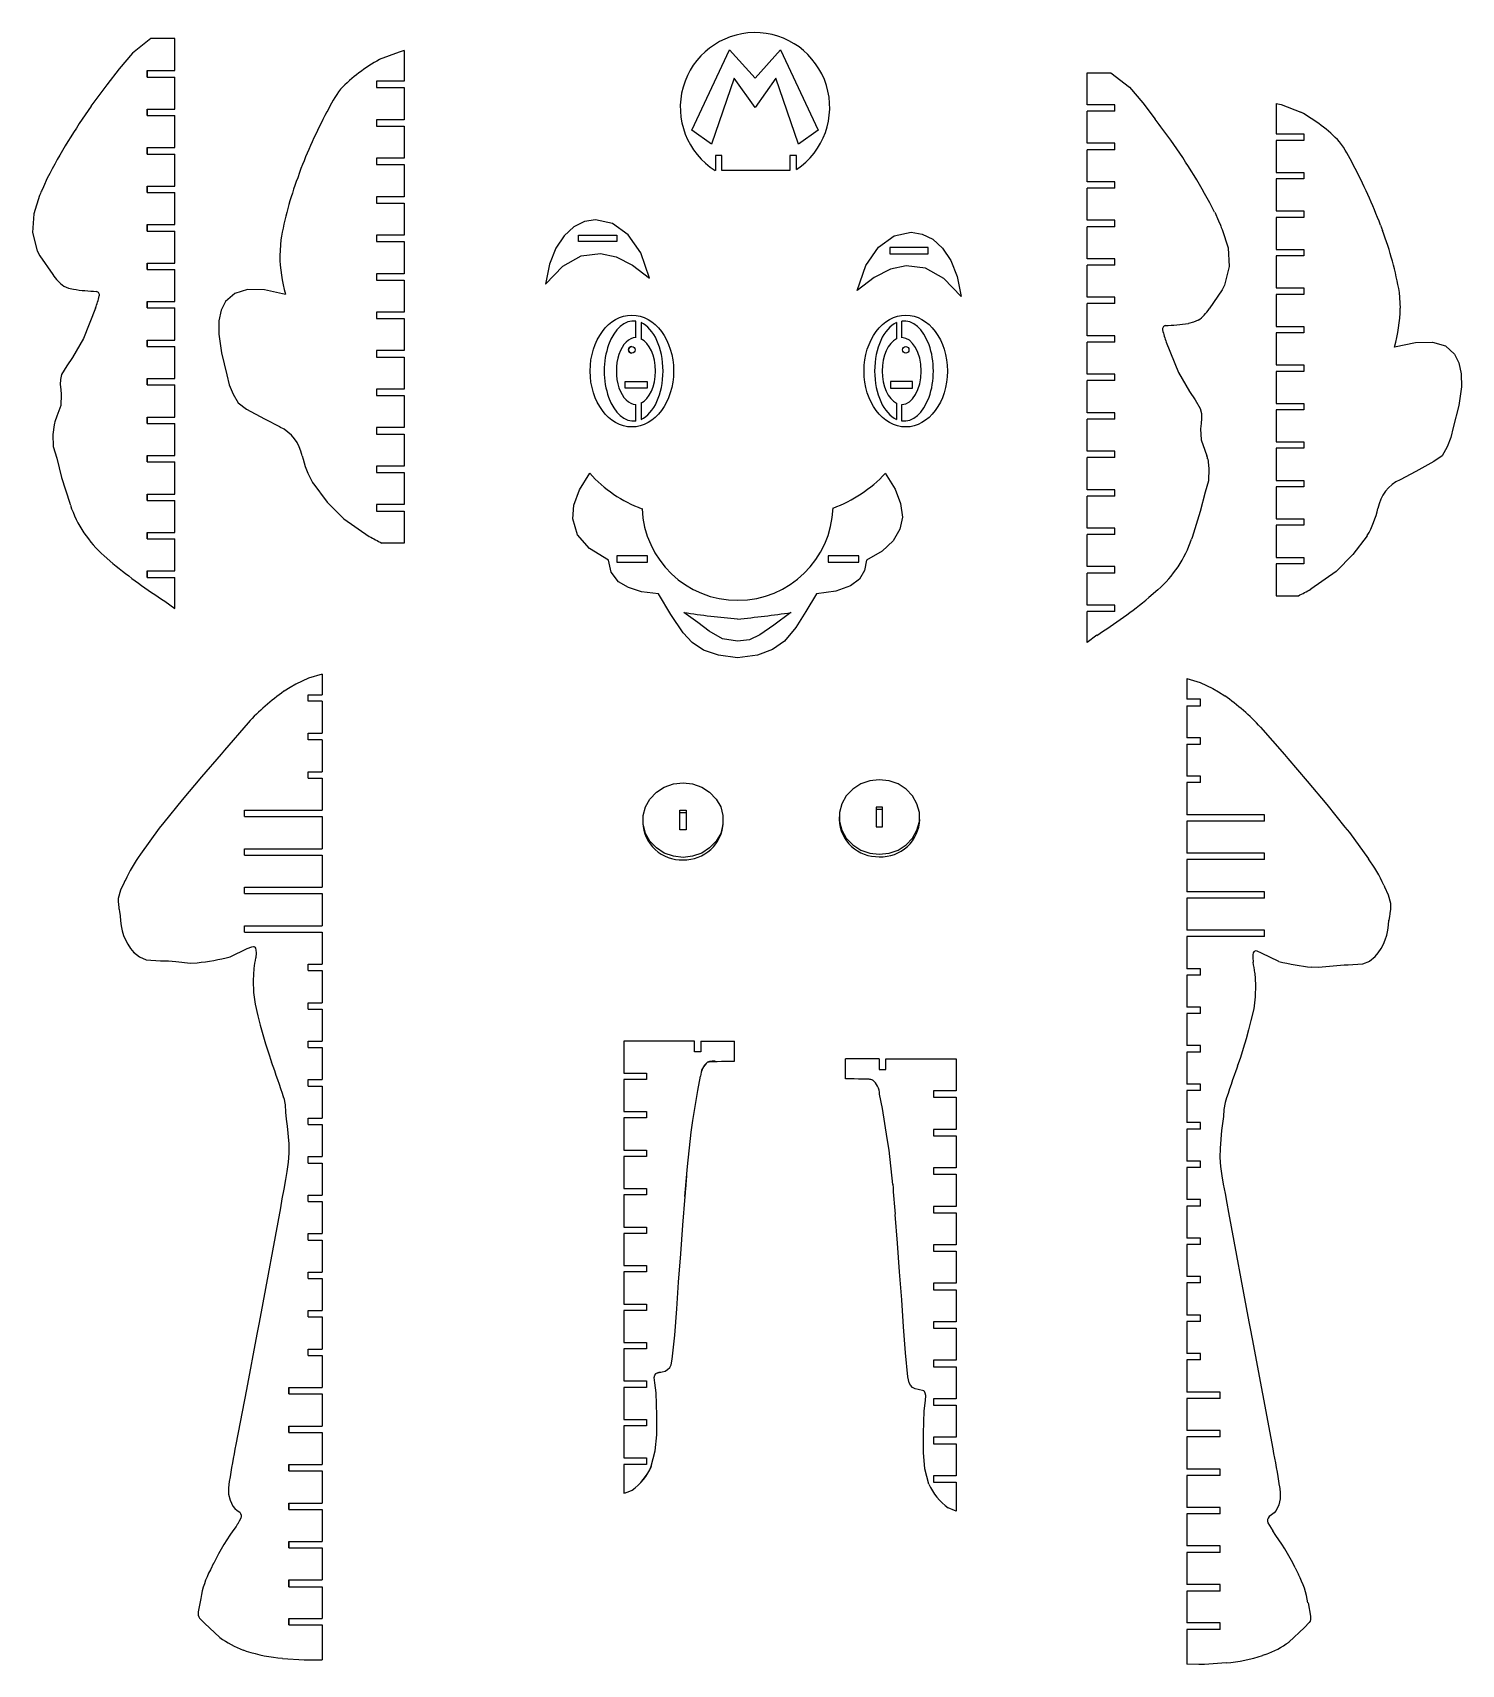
# Model space of a CAD drawing. Extents: x 1980 to 7619, y -7122 to 8570.
# Drawn here: x 4951 to 5842, y -5197 to -4179 of the extents above; entities that cross this region are included whole.
import ezdxf

# ---------------------------------------------------------------- set-up
doc = ezdxf.new("R2010")
doc.units = 0

msp = doc.modelspace()

# ---------------------------------------------------------------- linework, layer by layer
at = {"color": 7, "linetype": 'Continuous'}
for p, q in [((5024.7, -4183), (5013.2, -4192.1)), ((5039.7, -4183), (5024.7, -4183)), ((5039.7, -4203), (5039.7, -4183)), ((5179.5, -4191.4), (5167.2, -4196)), ((5182.7, -4190.5), (5179.5, -4191.4)), ((5182.7, -4190.5), (5182.7, -4209.6)), ((5182.7, -4190.5), (5182.7, -4209.6)), ((5362.1, -4240.1), (5385.6, -4190)), ((5385.6, -4190), (5401.5, -4207.7)), ((5401.5, -4207.7), (5417.3, -4190)), ((5417.3, -4190), (5440.8, -4240.1)), ((5022.4, -4203), (5039.7, -4203)), ((5022.4, -4207), (5022.4, -4203)), ((5022.4, -4203), (5022.4, -4207)), ((5022.4, -4207), (5039.7, -4207)), ((5039.7, -4227), (5039.7, -4207)), ((5182.7, -4209.6), (5165.4, -4209.6)), ((5165.4, -4209.6), (5165.4, -4213.6)), ((5388.5, -4207.7), (5374.3, -4248.9)), ((5401.5, -4225.9), (5388.5, -4207.7)), ((5414.4, -4207.7), (5401.5, -4225.9)), ((5428.7, -4248.9), (5414.4, -4207.7)), ((5608.6, -4224.3), (5608.6, -4204.3)), ((5608.6, -4204.3), (5623.5, -4204.3)), ((5623.5, -4204.3), (5635.1, -4213.3)), ((5165.4, -4213.6), (5182.7, -4213.6)), ((5182.7, -4213.6), (5182.7, -4233.6)), ((5022.4, -4227), (5039.7, -4227)), ((5022.4, -4231), (5022.4, -4227)), ((5022.4, -4227), (5022.4, -4231)), ((5022.4, -4231), (5039.7, -4231)), ((5039.7, -4251), (5039.7, -4231)), ((5625.8, -4224.3), (5608.6, -4224.3)), ((5608.6, -4248.3), (5608.6, -4228.3)), ((5625.8, -4228.3), (5608.6, -4228.3)), ((5625.8, -4228.3), (5625.8, -4224.3)), ((5726.4, -4223.4), (5726.4, -4242.5)), ((5726.4, -4223.4), (5729.6, -4224.2)), ((5729.6, -4224.2), (5741.8, -4228.9)), ((5182.7, -4233.6), (5165.4, -4233.6)), ((5165.4, -4233.6), (5165.4, -4237.6)), ((5165.4, -4237.6), (5182.7, -4237.6)), ((5182.7, -4237.6), (5182.7, -4257.6)), ((5374.3, -4248.9), (5362.1, -4240.1)), ((5440.8, -4240.1), (5428.7, -4248.9)), ((5726.4, -4242.5), (5743.7, -4242.5)), ((5743.7, -4242.5), (5743.7, -4246.5)), ((5022.4, -4251), (5039.7, -4251)), ((5022.4, -4255), (5022.4, -4251)), ((5022.4, -4251), (5022.4, -4255)), ((5625.8, -4248.3), (5608.6, -4248.3)), ((5608.6, -4272.3), (5608.6, -4252.3)), ((5625.8, -4252.3), (5608.6, -4252.3)), ((5625.8, -4252.3), (5625.8, -4248.3)), ((5726.4, -4246.5), (5726.4, -4266.5)), ((5743.7, -4246.5), (5726.4, -4246.5)), ((5022.4, -4255), (5039.7, -4255)), ((5039.7, -4275), (5039.7, -4255)), ((5182.7, -4257.6), (5165.4, -4257.6)), ((5165.4, -4257.6), (5165.4, -4261.6)), ((5165.4, -4261.6), (5182.7, -4261.6)), ((5182.7, -4261.6), (5182.7, -4281.6)), ((5376.9, -4255.9), (5376.9, -4265.3)), ((5380.9, -4255.9), (5376.9, -4255.9)), ((5380.9, -4265.3), (5380.9, -4255.9)), ((5427.3, -4255.9), (5423.3, -4255.9)), ((5423.3, -4255.9), (5423.3, -4265.3)), ((5427.3, -4264.7), (5427.3, -4255.9)), ((5117.5, -4266.5), (5116.3, -4269.8)), ((5376.9, -4265.3), (5376.6, -4265.3)), ((5423.3, -4265.3), (5380.9, -4265.3)), ((5625.8, -4272.3), (5608.6, -4272.3)), ((5625.8, -4276.3), (5625.8, -4272.3)), ((5726.4, -4266.5), (5743.7, -4266.5)), ((5726.4, -4270.5), (5726.4, -4290.5)), ((5743.7, -4270.5), (5726.4, -4270.5)), ((5743.7, -4266.5), (5743.7, -4270.5)), ((5022.4, -4275), (5039.7, -4275)), ((5022.4, -4279), (5022.4, -4275)), ((5022.4, -4275), (5022.4, -4279)), ((5022.4, -4279), (5039.7, -4279)), ((5039.7, -4299), (5039.7, -4279)), ((5182.7, -4281.6), (5165.4, -4281.6)), ((5165.4, -4281.6), (5165.4, -4285.6)), ((5608.6, -4296.3), (5608.6, -4276.3)), ((5625.8, -4276.3), (5608.6, -4276.3)), ((5165.4, -4285.6), (5182.7, -4285.6)), ((5182.7, -4285.6), (5182.7, -4305.6)), ((5726.4, -4290.5), (5743.7, -4290.5)), ((5743.7, -4290.5), (5743.7, -4294.5)), ((5022.4, -4299), (5039.7, -4299)), ((5022.4, -4303), (5022.4, -4299)), ((5022.4, -4299), (5022.4, -4303)), ((5022.4, -4303), (5039.7, -4303)), ((5039.7, -4323), (5039.7, -4303)), ((5625.8, -4296.3), (5608.6, -4296.3)), ((5608.6, -4320.3), (5608.6, -4300.3)), ((5625.8, -4300.3), (5608.6, -4300.3)), ((5625.8, -4300.3), (5625.8, -4296.3)), ((5726.4, -4294.5), (5726.4, -4314.5)), ((5743.7, -4294.5), (5726.4, -4294.5)), ((5791.6, -4299.3), (5792.8, -4302.7)), ((5105.7, -4308.6), (5105.1, -4318.3)), ((5182.7, -4305.6), (5165.4, -4305.6)), ((5165.4, -4305.6), (5165.4, -4309.6)), ((5165.4, -4309.6), (5182.7, -4309.6)), ((5182.7, -4309.6), (5182.7, -4329.6)), ((5291.4, -4309.6), (5291.4, -4305.6)), ((5291.4, -4305.6), (5315.3, -4305.6)), ((5315.3, -4309.6), (5291.4, -4309.6)), ((5315.3, -4305.6), (5315.3, -4309.6)), ((5485.5, -4313.3), (5485.5, -4317.3)), ((5509.5, -4313.3), (5485.5, -4313.3)), ((5509.5, -4317.3), (5509.5, -4313.3)), ((4953.9, -4315.4), (4955.5, -4318.5)), ((4955.5, -4318.5), (4963.5, -4330.2)), ((5022.4, -4323), (5039.7, -4323)), ((5022.4, -4327), (5022.4, -4323)), ((5022.4, -4323), (5022.4, -4327)), ((5485.5, -4317.3), (5509.5, -4317.3)), ((5625.8, -4320.3), (5608.6, -4320.3)), ((5608.6, -4344.3), (5608.6, -4324.3)), ((5625.8, -4324.3), (5608.6, -4324.3)), ((5625.8, -4324.3), (5625.8, -4320.3)), ((5726.4, -4314.5), (5743.7, -4314.5)), ((5726.4, -4318.5), (5726.4, -4338.5)), ((5743.7, -4318.5), (5726.4, -4318.5)), ((5743.7, -4314.5), (5743.7, -4318.5)), ((5022.4, -4327), (5039.7, -4327)), ((5039.7, -4347), (5039.7, -4327)), ((5182.7, -4329.6), (5165.4, -4329.6)), ((5165.4, -4329.6), (5165.4, -4333.6)), ((5165.4, -4333.6), (5182.7, -4333.6)), ((5182.7, -4333.6), (5182.7, -4353.6)), ((5625.8, -4344.3), (5608.6, -4344.3)), ((5625.8, -4348.3), (5625.8, -4344.3)), ((5692.8, -4339.7), (5684.7, -4351.5)), ((5694.3, -4336.7), (5692.8, -4339.7)), ((5726.4, -4338.5), (5743.7, -4338.5)), ((5726.4, -4342.5), (5726.4, -4362.5)), ((5743.7, -4342.5), (5726.4, -4342.5)), ((5743.7, -4338.5), (5743.7, -4342.5)), ((5803.3, -4341.4), (5803.9, -4351.1)), ((4990.3, -4351.1), (4982.7, -4370.1)), ((5022.4, -4347), (5039.7, -4347)), ((5022.4, -4351), (5022.4, -4347)), ((5022.4, -4347), (5022.4, -4351)), ((5022.4, -4351), (5039.7, -4351)), ((5039.7, -4371), (5039.7, -4351)), ((5182.7, -4353.6), (5165.4, -4353.6)), ((5165.4, -4353.6), (5165.4, -4357.6)), ((5608.6, -4368.3), (5608.6, -4348.3)), ((5625.8, -4348.3), (5608.6, -4348.3)), ((5165.4, -4357.6), (5182.7, -4357.6)), ((5182.7, -4357.6), (5182.7, -4377.6)), ((5327.2, -4369.6), (5327.2, -4359.2)), ((5330.4, -4360.1), (5330.4, -4370.3)), ((5330.4, -4360.1), (5330.4, -4370.3)), ((5489.8, -4360.1), (5489.8, -4370.3)), ((5493, -4369.6), (5493, -4359.2)), ((5726.4, -4362.5), (5743.7, -4362.5)), ((5743.7, -4362.5), (5743.7, -4366.5)), ((4982.7, -4370.1), (4975.9, -4381.8)), ((5022.4, -4371), (5039.7, -4371)), ((5022.4, -4375), (5022.4, -4371)), ((5022.4, -4371), (5022.4, -4375)), ((5022.4, -4375), (5039.7, -4375)), ((5039.7, -4395), (5039.7, -4375)), ((5330.4, -4370.3), (5330.4, -4370.3)), ((5625.8, -4368.3), (5608.6, -4368.3)), ((5608.6, -4392.3), (5608.6, -4372.3)), ((5625.8, -4372.3), (5608.6, -4372.3)), ((5625.8, -4372.3), (5625.8, -4368.3)), ((5658, -4372.4), (5665.5, -4391.3)), ((5726.4, -4366.5), (5726.4, -4386.5)), ((5743.7, -4366.5), (5726.4, -4366.5)), ((5182.7, -4377.6), (5165.4, -4377.6)), ((5165.4, -4377.6), (5165.4, -4381.6)), ((5165.4, -4381.6), (5182.7, -4381.6)), ((5182.7, -4381.6), (5182.7, -4401.6)), ((5022.4, -4395), (5039.7, -4395)), ((5022.4, -4399), (5022.4, -4395)), ((5022.4, -4395), (5022.4, -4399)), ((5625.8, -4392.3), (5608.6, -4392.3)), ((5625.8, -4396.3), (5625.8, -4392.3)), ((5665.5, -4391.3), (5672.4, -4403.1)), ((5726.4, -4386.5), (5743.7, -4386.5)), ((5726.4, -4390.5), (5726.4, -4410.5)), ((5743.7, -4390.5), (5726.4, -4390.5)), ((5743.7, -4386.5), (5743.7, -4390.5)), ((5022.4, -4399), (5039.7, -4399)), ((5039.7, -4419), (5039.7, -4399)), ((5182.7, -4401.6), (5165.4, -4401.6)), ((5165.4, -4401.6), (5165.4, -4405.6)), ((5165.4, -4405.6), (5182.7, -4405.6)), ((5182.7, -4405.6), (5182.7, -4425.6)), ((5320.5, -4396.9), (5334.2, -4396.9)), ((5320.5, -4400.9), (5320.5, -4396.9)), ((5320.5, -4400.9), (5320.5, -4396.9)), ((5334.2, -4400.9), (5320.5, -4400.9)), ((5334.2, -4396.9), (5334.2, -4400.9)), ((5499.7, -4396.9), (5486, -4396.9)), ((5486, -4396.9), (5486, -4400.9)), ((5486, -4400.9), (5499.7, -4400.9)), ((5499.7, -4400.9), (5499.7, -4396.9)), ((5608.6, -4416.3), (5608.6, -4396.3)), ((5625.8, -4396.3), (5608.6, -4396.3)), ((5327.2, -4421.5), (5327.2, -4411.1)), ((5330.4, -4410.4), (5330.4, -4420.6)), ((5330.4, -4410.4), (5330.4, -4410.4)), ((5330.4, -4410.4), (5330.4, -4420.6)), ((5489.8, -4410.4), (5489.8, -4420.6)), ((5493, -4421.5), (5493, -4411.1)), ((5726.4, -4410.5), (5743.7, -4410.5)), ((5726.4, -4414.5), (5726.4, -4434.5)), ((5743.7, -4414.5), (5726.4, -4414.5)), ((5743.7, -4410.5), (5743.7, -4414.5)), ((4964.5, -4423.8), (4963.6, -4429.8)), ((4966.2, -4418.5), (4964.9, -4422)), ((5022.4, -4419), (5039.7, -4419)), ((5022.4, -4423), (5022.4, -4419)), ((5022.4, -4419), (5022.4, -4423)), ((5022.4, -4423), (5039.7, -4423)), ((5039.7, -4443), (5039.7, -4423)), ((5095.5, -4420.1), (5105.3, -4425.2)), ((5182.7, -4425.6), (5165.4, -4425.6)), ((5165.4, -4425.6), (5165.4, -4429.6)), ((5625.8, -4416.3), (5608.6, -4416.3)), ((5608.6, -4440.3), (5608.6, -4420.3)), ((5625.8, -4420.3), (5608.6, -4420.3)), ((5625.8, -4420.3), (5625.8, -4416.3)), ((5165.4, -4429.6), (5182.7, -4429.6)), ((5182.7, -4429.6), (5182.7, -4449.6)), ((5726.4, -4434.5), (5743.7, -4434.5)), ((5743.7, -4434.5), (5743.7, -4438.5)), ((4966, -4444.7), (4969, -4456.8)), ((5022.4, -4443), (5039.7, -4443)), ((5022.4, -4447), (5022.4, -4443)), ((5022.4, -4443), (5022.4, -4447)), ((5625.8, -4440.3), (5608.6, -4440.3)), ((5608.6, -4464.3), (5608.6, -4444.3)), ((5625.8, -4444.3), (5608.6, -4444.3)), ((5625.8, -4444.3), (5625.8, -4440.3)), ((5682, -4439.7), (5683.3, -4443.2)), ((5683.8, -4445.1), (5684.6, -4451.1)), ((5726.4, -4438.5), (5726.4, -4458.5)), ((5743.7, -4438.5), (5726.4, -4438.5)), ((4969, -4456.8), (4974.1, -4472.8)), ((5022.4, -4447), (5039.7, -4447)), ((5039.7, -4467), (5039.7, -4447)), ((5182.7, -4449.6), (5165.4, -4449.6)), ((5165.4, -4449.6), (5165.4, -4453.6)), ((5165.4, -4453.6), (5182.7, -4453.6)), ((5182.7, -4453.6), (5182.7, -4473.6)), ((5813.6, -4453), (5803.8, -4458.1)), ((5625.8, -4464.3), (5608.6, -4464.3)), ((5625.8, -4468.3), (5625.8, -4464.3)), ((5682.3, -4465.9), (5679.2, -4478)), ((5726.4, -4458.5), (5743.7, -4458.5)), ((5726.4, -4462.5), (5726.4, -4482.5)), ((5743.7, -4462.5), (5726.4, -4462.5)), ((5743.7, -4458.5), (5743.7, -4462.5)), ((4974.1, -4472.8), (4974.5, -4473.8)), ((5022.4, -4467), (5039.7, -4467)), ((5022.4, -4471), (5022.4, -4467)), ((5022.4, -4467), (5022.4, -4471)), ((5022.4, -4471), (5039.7, -4471)), ((5039.7, -4491), (5039.7, -4471)), ((5182.7, -4473.6), (5165.4, -4473.6)), ((5165.4, -4473.6), (5165.4, -4477.6)), ((5608.6, -4488.3), (5608.6, -4468.3)), ((5625.8, -4468.3), (5608.6, -4468.3)), ((5145.1, -4482.5), (5160.9, -4493.5)), ((5165.4, -4477.6), (5182.7, -4477.6)), ((5182.7, -4477.6), (5182.7, -4497.6)), ((5679.2, -4478), (5674.1, -4494.1)), ((5726.4, -4482.5), (5743.7, -4482.5)), ((5726.4, -4486.5), (5726.4, -4506.5)), ((5743.7, -4486.5), (5726.4, -4486.5)), ((5743.7, -4482.5), (5743.7, -4486.5)), ((5022.4, -4491), (5039.7, -4491)), ((5022.4, -4495), (5022.4, -4491)), ((5022.4, -4491), (5022.4, -4495)), ((5022.4, -4495), (5039.7, -4495)), ((5039.7, -4515), (5039.7, -4495)), ((5625.8, -4488.3), (5608.6, -4488.3)), ((5608.6, -4512.3), (5608.6, -4492.3)), ((5625.8, -4492.3), (5608.6, -4492.3)), ((5625.8, -4492.3), (5625.8, -4488.3)), ((5674.1, -4494.1), (5673.7, -4495.1)), ((4995.6, -4505.6), (5001.1, -4510.4)), ((5182.7, -4497.6), (5168.7, -4497.6)), ((5334.5, -4505.6), (5315.3, -4505.6)), ((5315.3, -4505.6), (5315.3, -4509.6)), ((5334.5, -4509.6), (5334.5, -4505.6)), ((5466.3, -4505.6), (5447.1, -4505.6)), ((5447.1, -4505.6), (5447.1, -4509.6)), ((5466.3, -4509.6), (5466.3, -4505.6)), ((5726.4, -4506.5), (5743.7, -4506.5)), ((5743.7, -4506.5), (5743.7, -4510.5)), ((5022.4, -4515), (5039.7, -4515)), ((5022.4, -4519), (5022.4, -4515)), ((5022.4, -4515), (5022.4, -4519)), ((5315.3, -4509.6), (5334.5, -4509.6)), ((5447.1, -4509.6), (5466.3, -4509.6)), ((5625.8, -4512.3), (5608.6, -4512.3)), ((5608.6, -4536.3), (5608.6, -4516.3)), ((5625.8, -4516.3), (5608.6, -4516.3)), ((5625.8, -4516.3), (5625.8, -4512.3)), ((5726.4, -4510.5), (5726.4, -4530.5)), ((5743.7, -4510.5), (5726.4, -4510.5)), ((5764, -4515.4), (5748.1, -4526.4)), ((5022.4, -4519), (5039.7, -4519)), ((5039.7, -4538.3), (5039.7, -4519)), ((5652.7, -4526.8), (5647.1, -4531.6)), ((5033.5, -4533.9), (5039.6, -4538.3)), ((5625.8, -4536.3), (5608.6, -4536.3)), ((5625.8, -4540.3), (5625.8, -4536.3)), ((5726.4, -4530.5), (5740.4, -4530.5)), ((5039.6, -4538.3), (5039.7, -4538.3)), ((5608.6, -4559.6), (5608.6, -4540.3)), ((5625.8, -4540.3), (5608.6, -4540.3)), ((5614.7, -4555.1), (5608.6, -4559.5)), ((5608.6, -4559.5), (5608.6, -4559.6)), ((5111.7, -4587.6), (5107.8, -4590)), ((5115.1, -4585.5), (5111.7, -4587.6)), ((5131.5, -4579.3), (5131.5, -4592.2)), ((5670.8, -4582.1), (5670.8, -4595)), ((5687.1, -4588.3), (5690.6, -4590.4)), ((5122.9, -4592.2), (5131.5, -4592.2)), ((5122.9, -4596.2), (5122.9, -4592.2)), ((5131.5, -4596.2), (5122.9, -4596.2)), ((5131.5, -4596.2), (5131.5, -4616.2)), ((5679.3, -4595), (5670.8, -4595)), ((5670.8, -4599), (5670.8, -4619)), ((5670.8, -4599), (5679.3, -4599)), ((5679.3, -4599), (5679.3, -4595)), ((5690.6, -4590.4), (5694.4, -4592.8)), ((5085.4, -4609.6), (5070.6, -4626.7)), ((5122.9, -4616.2), (5131.5, -4616.2)), ((5122.9, -4620.2), (5122.9, -4616.2)), ((5679.3, -4619), (5670.8, -4619)), ((5679.3, -4623), (5679.3, -4619)), ((5716.8, -4612.4), (5731.7, -4629.5)), ((5068.5, -4629.2), (5056.4, -4643.3)), ((5070.6, -4626.7), (5068.5, -4629.2)), ((5131.5, -4620.2), (5122.9, -4620.2)), ((5131.5, -4620.2), (5131.5, -4640.2)), ((5670.8, -4623), (5670.8, -4643)), ((5670.8, -4623), (5679.3, -4623)), ((5731.7, -4629.5), (5733.8, -4631.9)), ((5733.8, -4631.9), (5745.8, -4646.1)), ((5056.4, -4643.3), (5044.2, -4657.8)), ((5122.9, -4640.2), (5131.5, -4640.2)), ((5122.9, -4644.2), (5122.9, -4640.2)), ((5122.9, -4644.2), (5131.5, -4644.2)), ((5131.5, -4644.2), (5131.5, -4664.2)), ((5679.3, -4643), (5670.8, -4643)), ((5670.8, -4647), (5670.8, -4667)), ((5679.3, -4647), (5670.8, -4647)), ((5679.3, -4647), (5679.3, -4643)), ((5745.8, -4646.1), (5758.1, -4660.6)), ((5044.2, -4657.8), (5032.8, -4671.9)), ((5083.1, -4664.2), (5131.5, -4664.2)), ((5083.1, -4668.2), (5083.1, -4664.2)), ((5083.1, -4668.2), (5131.5, -4668.2)), ((5131.5, -4668.2), (5131.5, -4688.2)), ((5331.5, -4670.3), (5331.5, -4671.9)), ((5354.6, -4664.2), (5358.6, -4664.2)), ((5354.6, -4676.5), (5354.6, -4664.2)), ((5354.6, -4665.7), (5354.6, -4664.2)), ((5354.6, -4676.5), (5354.6, -4665.7)), ((5354.6, -4665.7), (5358.6, -4665.7)), ((5358.6, -4664.2), (5358.6, -4676.5)), ((5381.7, -4671.9), (5381.7, -4670.3)), ((5454, -4668.4), (5454, -4669.9)), ((5481, -4662.3), (5477, -4662.3)), ((5477, -4662.3), (5477, -4674.5)), ((5481, -4663.8), (5477, -4663.8)), ((5481, -4674.5), (5481, -4662.3)), ((5504.1, -4669.9), (5504.1, -4668.4)), ((5719.2, -4667), (5670.8, -4667)), ((5719.2, -4671), (5719.2, -4667)), ((5758.1, -4660.6), (5769.4, -4674.7)), ((5030, -4675.4), (5018.2, -4691.6)), ((5032.8, -4671.9), (5030, -4675.4)), ((5358.6, -4676.5), (5354.6, -4676.5)), ((5477, -4674.5), (5481, -4674.5)), ((5670.8, -4671), (5670.8, -4691)), ((5719.2, -4671), (5670.8, -4671)), ((5769.4, -4674.7), (5772.3, -4678.1)), ((5772.3, -4678.1), (5784, -4694.4)), ((5083.1, -4688.2), (5131.5, -4688.2)), ((5083.1, -4692.2), (5083.1, -4688.2)), ((5083.1, -4692.2), (5131.5, -4692.2)), ((5131.5, -4692.2), (5131.5, -4712.2)), ((5719.2, -4691), (5670.8, -4691)), ((5670.8, -4695), (5670.8, -4715)), ((5719.2, -4695), (5670.8, -4695)), ((5719.2, -4695), (5719.2, -4691)), ((5008.6, -4708.2), (5008.1, -4709.2)), ((5793.6, -4711), (5794.1, -4712)), ((5083.1, -4712.2), (5131.5, -4712.2)), ((5083.1, -4716.2), (5083.1, -4712.2)), ((5083.1, -4716.2), (5131.5, -4716.2)), ((5131.5, -4716.2), (5131.5, -4736.2)), ((5719.2, -4715), (5670.8, -4715)), ((5670.8, -4719), (5670.8, -4739)), ((5719.2, -4719), (5670.8, -4719)), ((5719.2, -4719), (5719.2, -4715)), ((5083.1, -4736.2), (5131.5, -4736.2)), ((5083.1, -4740.2), (5083.1, -4736.2)), ((5083.1, -4740.2), (5131.5, -4740.2)), ((5131.5, -4740.2), (5131.5, -4760.2)), ((5719.2, -4739), (5670.8, -4739)), ((5719.2, -4743), (5719.2, -4739)), ((5670.8, -4743), (5670.8, -4763)), ((5719.2, -4743), (5670.8, -4743)), ((5049.5, -4759.5), (5053.6, -4759.3)), ((5122.9, -4760.2), (5131.5, -4760.2)), ((5122.9, -4764.2), (5122.9, -4760.2)), ((5122.9, -4764.2), (5131.5, -4764.2)), ((5131.5, -4764.2), (5131.5, -4784.2)), ((5679.3, -4763), (5670.8, -4763)), ((5670.8, -4767), (5670.8, -4787)), ((5679.3, -4767), (5670.8, -4767)), ((5679.3, -4767), (5679.3, -4763)), ((5752.8, -4762.3), (5748.7, -4762.1)), ((5122.9, -4784.2), (5131.5, -4784.2)), ((5122.9, -4788.2), (5122.9, -4784.2)), ((5122.9, -4788.2), (5131.5, -4788.2)), ((5131.5, -4788.2), (5131.5, -4808.2)), ((5679.3, -4787), (5670.8, -4787)), ((5670.8, -4791), (5670.8, -4811)), ((5679.3, -4791), (5670.8, -4791)), ((5679.3, -4791), (5679.3, -4787)), ((5122.9, -4808.2), (5131.5, -4808.2)), ((5122.9, -4812.2), (5122.9, -4808.2)), ((5122.9, -4812.2), (5131.5, -4812.2)), ((5131.5, -4812.2), (5131.5, -4832.2)), ((5319.7, -4808.1), (5319.7, -4828.1)), ((5363.7, -4808.1), (5319.7, -4808.1)), ((5363.7, -4814.8), (5363.7, -4808.1)), ((5367.7, -4808.1), (5367.7, -4814.8)), ((5367.7, -4808.1), (5388.8, -4808.1)), ((5388.8, -4820.6), (5388.8, -4808.1)), ((5388.8, -4808.1), (5388.8, -4808.1)), ((5388.8, -4820.6), (5388.8, -4808.1)), ((5679.3, -4811), (5670.8, -4811)), ((5679.3, -4815), (5679.3, -4811)), ((5367.7, -4814.8), (5363.7, -4814.8)), ((5374.2, -4820.8), (5376.6, -4820.8)), ((5374.2, -4820.8), (5374.2, -4820.8)), ((5376.6, -4820.8), (5377.8, -4820.8)), ((5377.8, -4820.8), (5380.7, -4820.7)), ((5380.7, -4820.7), (5383.5, -4820.6)), ((5380.7, -4820.7), (5383.5, -4820.6)), ((5380.7, -4820.7), (5380.7, -4820.7)), ((5383.5, -4820.6), (5388.8, -4820.6)), ((5458, -4831.7), (5458, -4819.2)), ((5479, -4819.2), (5458, -4819.2)), ((5479, -4819.2), (5479, -4825.9)), ((5483, -4825.9), (5483, -4819.2)), ((5483, -4819.2), (5527, -4819.2)), ((5527, -4819.2), (5527, -4839.2)), ((5670.8, -4815), (5670.8, -4835)), ((5679.3, -4815), (5670.8, -4815)), ((5122.9, -4832.2), (5131.5, -4832.2)), ((5122.9, -4836.2), (5122.9, -4832.2)), ((5319.7, -4828.1), (5333.9, -4828.1)), ((5319.7, -4832.1), (5319.7, -4852.1)), ((5333.9, -4832.1), (5319.7, -4832.1)), ((5333.9, -4828.1), (5333.9, -4832.1)), ((5365.8, -4839), (5367.6, -4830.1)), ((5367.6, -4830.1), (5367.6, -4830.1)), ((5463.3, -4831.7), (5458, -4831.7)), ((5466.1, -4831.8), (5463.3, -4831.7)), ((5469, -4831.9), (5466.1, -4831.8)), ((5470.2, -4831.9), (5469, -4831.9)), ((5479, -4825.9), (5483, -4825.9)), ((5122.9, -4836.2), (5131.5, -4836.2)), ((5131.5, -4836.2), (5131.5, -4856.2)), ((5362.8, -4857.7), (5365.8, -4839)), ((5362.8, -4857.7), (5365.8, -4839)), ((5480.9, -4850.1), (5479.2, -4841.2)), ((5527, -4839.2), (5512.9, -4839.2)), ((5512.9, -4839.2), (5512.9, -4843.2)), ((5512.9, -4843.2), (5527, -4843.2)), ((5527, -4843.2), (5527, -4863.2)), ((5679.3, -4835), (5670.8, -4835)), ((5670.8, -4839), (5670.8, -4859)), ((5679.3, -4839), (5670.8, -4839)), ((5679.3, -4839), (5679.3, -4835)), ((5319.7, -4852.1), (5333.9, -4852.1)), ((5333.9, -4852.1), (5333.9, -4856.1)), ((5484, -4868.8), (5480.9, -4850.1)), ((5109.8, -4861.3), (5110.7, -4872.2)), ((5122.9, -4856.2), (5131.5, -4856.2)), ((5122.9, -4860.2), (5122.9, -4856.2)), ((5122.9, -4860.2), (5131.5, -4860.2)), ((5131.5, -4860.2), (5131.5, -4880.2)), ((5319.7, -4856.1), (5319.7, -4876.1)), ((5333.9, -4856.1), (5319.7, -4856.1)), ((5361.7, -4864.9), (5362.8, -4857.7)), ((5362.8, -4857.7), (5362.8, -4857.7)), ((5527, -4863.2), (5512.9, -4863.2)), ((5512.9, -4863.2), (5512.9, -4867.2)), ((5679.3, -4859), (5670.8, -4859)), ((5670.8, -4863), (5670.8, -4883)), ((5679.3, -4863), (5670.8, -4863)), ((5679.3, -4863), (5679.3, -4859)), ((5359.4, -4886.4), (5361.7, -4864.9)), ((5359.4, -4886.4), (5361.7, -4864.9)), ((5361.7, -4864.9), (5361.7, -4864.9)), ((5485.1, -4876.1), (5484, -4868.8)), ((5512.9, -4867.2), (5527, -4867.2)), ((5527, -4867.2), (5527, -4887.2)), ((5692.5, -4864), (5691.5, -4875)), ((5122.9, -4880.2), (5131.5, -4880.2)), ((5122.9, -4884.2), (5122.9, -4880.2)), ((5319.7, -4876.1), (5333.9, -4876.1)), ((5319.7, -4880.1), (5319.7, -4900.1)), ((5333.9, -4880.1), (5319.7, -4880.1)), ((5333.9, -4876.1), (5333.9, -4880.1)), ((5487.4, -4897.5), (5485.1, -4876.1)), ((5679.3, -4883), (5670.8, -4883)), ((5679.3, -4887), (5679.3, -4883)), ((5122.9, -4884.2), (5131.5, -4884.2)), ((5131.5, -4884.2), (5131.5, -4904.2)), ((5527, -4887.2), (5512.9, -4887.2)), ((5512.9, -4887.2), (5512.9, -4891.2)), ((5512.9, -4891.2), (5527, -4891.2)), ((5527, -4891.2), (5527, -4911.2)), ((5670.8, -4887), (5670.8, -4907)), ((5679.3, -4887), (5670.8, -4887)), ((5122.9, -4904.2), (5131.5, -4904.2)), ((5122.9, -4908.2), (5122.9, -4904.2)), ((5319.7, -4900.1), (5333.9, -4900.1)), ((5319.7, -4904.1), (5319.7, -4924.1)), ((5333.9, -4904.1), (5319.7, -4904.1)), ((5333.9, -4900.1), (5333.9, -4904.1)), ((5105.5, -4912.2), (5092.8, -4980.4)), ((5122.9, -4908.2), (5131.5, -4908.2)), ((5131.5, -4908.2), (5131.5, -4928.2)), ((5356.5, -4923), (5357.9, -4905.1)), ((5527, -4911.2), (5512.9, -4911.2)), ((5512.9, -4911.2), (5512.9, -4915.2)), ((5679.3, -4907), (5670.8, -4907)), ((5670.8, -4911), (5670.8, -4931)), ((5679.3, -4911), (5670.8, -4911)), ((5679.3, -4911), (5679.3, -4907)), ((5319.7, -4924.1), (5333.9, -4924.1)), ((5333.9, -4924.1), (5333.9, -4928.1)), ((5355.2, -4940.9), (5356.5, -4923)), ((5490.3, -4934.2), (5488.9, -4916.2)), ((5512.9, -4915.2), (5527, -4915.2)), ((5527, -4915.2), (5527, -4935.2)), ((5696.8, -4915), (5709.4, -4983.2)), ((5122.9, -4928.2), (5131.5, -4928.2)), ((5122.9, -4932.2), (5122.9, -4928.2)), ((5122.9, -4932.2), (5131.5, -4932.2)), ((5131.5, -4932.2), (5131.5, -4952.2)), ((5319.7, -4928.1), (5319.7, -4948.1)), ((5333.9, -4928.1), (5319.7, -4928.1)), ((5491.6, -4952), (5490.3, -4934.2)), ((5679.3, -4931), (5670.8, -4931)), ((5670.8, -4935), (5670.8, -4955)), ((5679.3, -4935), (5670.8, -4935)), ((5679.3, -4935), (5679.3, -4931)), ((5353.8, -4958.4), (5355.2, -4940.9)), ((5353.8, -4958.4), (5355.2, -4940.9)), ((5527, -4935.2), (5512.9, -4935.2)), ((5512.9, -4935.2), (5512.9, -4939.2)), ((5512.9, -4939.2), (5527, -4939.2)), ((5527, -4939.2), (5527, -4959.2)), ((5122.9, -4952.2), (5131.5, -4952.2)), ((5122.9, -4956.2), (5122.9, -4952.2)), ((5319.7, -4948.1), (5333.9, -4948.1)), ((5319.7, -4952.1), (5319.7, -4972.1)), ((5333.9, -4952.1), (5319.7, -4952.1)), ((5333.9, -4948.1), (5333.9, -4952.1)), ((5493, -4969.5), (5491.6, -4952)), ((5679.3, -4955), (5670.8, -4955)), ((5679.3, -4959), (5679.3, -4955)), ((5122.9, -4956.2), (5131.5, -4956.2)), ((5131.5, -4956.2), (5131.5, -4976.2)), ((5352.8, -4975.1), (5353.8, -4958.4)), ((5352.8, -4975.1), (5353.8, -4958.4)), ((5353.8, -4958.4), (5353.8, -4958.4)), ((5527, -4959.2), (5512.9, -4959.2)), ((5512.9, -4959.2), (5512.9, -4963.2)), ((5512.9, -4963.2), (5527, -4963.2)), ((5527, -4963.2), (5527, -4983.2)), ((5670.8, -4959), (5670.8, -4979)), ((5679.3, -4959), (5670.8, -4959)), ((5319.7, -4972.1), (5333.9, -4972.1)), ((5333.9, -4972.1), (5333.9, -4976.1)), ((5351.4, -4991.5), (5352.8, -4975.1)), ((5494, -4986.3), (5493, -4969.5)), ((5092, -4984.6), (5090.8, -4991)), ((5092.8, -4980.4), (5092, -4984.6)), ((5122.9, -4976.2), (5131.5, -4976.2)), ((5122.9, -4980.2), (5122.9, -4976.2)), ((5122.9, -4980.2), (5131.5, -4980.2)), ((5131.5, -4980.2), (5131.5, -5000.2)), ((5319.7, -4976.1), (5319.7, -4996.1)), ((5333.9, -4976.1), (5319.7, -4976.1)), ((5527, -4983.2), (5512.9, -4983.2)), ((5512.9, -4983.2), (5512.9, -4987.2)), ((5679.3, -4979), (5670.8, -4979)), ((5670.8, -4983), (5670.8, -5003)), ((5679.3, -4983), (5670.8, -4983)), ((5679.3, -4983), (5679.3, -4979)), ((5709.4, -4983.2), (5710.3, -4987.4)), ((5349.9, -5006.4), (5351.4, -4991.5)), ((5495.3, -5002.6), (5494, -4986.3)), ((5512.9, -4987.2), (5527, -4987.2)), ((5527, -4987.2), (5527, -5007.2)), ((5710.3, -4987.4), (5711.5, -4993.8)), ((5122.9, -5000.2), (5131.5, -5000.2)), ((5122.9, -5004.2), (5122.9, -5000.2)), ((5122.9, -5004.2), (5131.5, -5004.2)), ((5131.5, -5004.2), (5131.5, -5024.2)), ((5319.7, -4996.1), (5333.9, -4996.1)), ((5319.7, -5000.1), (5319.7, -5020.1)), ((5333.9, -5000.1), (5319.7, -5000.1)), ((5333.9, -4996.1), (5333.9, -5000.1)), ((5496.9, -5017.5), (5495.3, -5002.6)), ((5679.3, -5003), (5670.8, -5003)), ((5679.3, -5007), (5679.3, -5003)), ((5527, -5007.2), (5512.9, -5007.2)), ((5512.9, -5007.2), (5512.9, -5011.2)), ((5512.9, -5011.2), (5527, -5011.2)), ((5527, -5011.2), (5527, -5031.2)), ((5670.8, -5007), (5670.8, -5027)), ((5679.3, -5007), (5670.8, -5007)), ((5110.7, -5024.2), (5131.5, -5024.2)), ((5110.7, -5028.2), (5110.7, -5024.2)), ((5110.7, -5024.2), (5110.7, -5028.2)), ((5319.7, -5020.1), (5333.9, -5020.1)), ((5319.7, -5024.1), (5319.7, -5044.1)), ((5333.9, -5024.1), (5319.7, -5024.1)), ((5333.9, -5020.1), (5333.9, -5024.1)), ((5110.7, -5028.2), (5131.5, -5028.2)), ((5131.5, -5028.2), (5131.5, -5048.2)), ((5340.3, -5041.7), (5339.8, -5027.5)), ((5527, -5031.2), (5512.9, -5031.2)), ((5512.9, -5031.2), (5512.9, -5035.2)), ((5512.9, -5035.2), (5527, -5035.2)), ((5527, -5035.2), (5527, -5055.2)), ((5691.5, -5027), (5670.8, -5027)), ((5670.8, -5031), (5670.8, -5051)), ((5691.5, -5031), (5670.8, -5031)), ((5691.5, -5031), (5691.5, -5027)), ((5319.7, -5044.1), (5333.9, -5044.1)), ((5333.9, -5044.1), (5333.9, -5048.1)), ((5340.3, -5053.7), (5340.3, -5041.7)), ((5506.5, -5052.8), (5507, -5038.7)), ((5110.7, -5048.2), (5131.5, -5048.2)), ((5110.7, -5052.2), (5110.7, -5048.2)), ((5110.7, -5048.2), (5110.7, -5052.2)), ((5110.7, -5052.2), (5131.5, -5052.2)), ((5131.5, -5052.2), (5131.5, -5072.2)), ((5319.7, -5048.1), (5319.7, -5068.1)), ((5333.9, -5048.1), (5319.7, -5048.1)), ((5506.5, -5064.8), (5506.5, -5052.8)), ((5527, -5055.2), (5512.9, -5055.2)), ((5512.9, -5055.2), (5512.9, -5059.2)), ((5691.5, -5051), (5670.8, -5051)), ((5670.8, -5055), (5670.8, -5075)), ((5691.5, -5055), (5670.8, -5055)), ((5691.5, -5055), (5691.5, -5051)), ((5512.9, -5059.2), (5527, -5059.2)), ((5527, -5059.2), (5527, -5079.2)), ((5110.7, -5072.2), (5131.5, -5072.2)), ((5110.7, -5076.2), (5110.7, -5072.2)), ((5110.7, -5072.2), (5110.7, -5076.2)), ((5110.7, -5076.2), (5131.5, -5076.2)), ((5131.5, -5076.2), (5131.5, -5096.2)), ((5319.7, -5068.1), (5333.9, -5068.1)), ((5333.9, -5072.1), (5319.7, -5072.1)), ((5319.7, -5072.1), (5319.7, -5090.1)), ((5333.9, -5068.1), (5333.9, -5072.1)), ((5691.5, -5075), (5670.8, -5075)), ((5691.5, -5079), (5691.5, -5075)), ((5527, -5079.2), (5512.9, -5079.2)), ((5512.9, -5079.2), (5512.9, -5083.2)), ((5512.9, -5083.2), (5527, -5083.2)), ((5527, -5083.2), (5527, -5101.3)), ((5670.8, -5079), (5670.8, -5099)), ((5691.5, -5079), (5670.8, -5079)), ((5110.7, -5096.2), (5131.5, -5096.2)), ((5110.7, -5100.2), (5110.7, -5096.2)), ((5110.7, -5096.2), (5110.7, -5100.2)), ((5110.7, -5100.2), (5131.5, -5100.2)), ((5131.5, -5100.2), (5131.5, -5120.2)), ((5691.5, -5099), (5670.8, -5099)), ((5670.8, -5103), (5670.8, -5123)), ((5691.5, -5103), (5670.8, -5103)), ((5691.5, -5103), (5691.5, -5099)), ((5110.7, -5120.2), (5131.5, -5120.2)), ((5110.7, -5124.2), (5110.7, -5120.2)), ((5110.7, -5120.2), (5110.7, -5124.2)), ((5110.7, -5124.2), (5131.5, -5124.2)), ((5131.5, -5124.2), (5131.5, -5144.2)), ((5691.5, -5123), (5670.8, -5123)), ((5670.8, -5127), (5670.8, -5147)), ((5691.5, -5127), (5670.8, -5127)), ((5691.5, -5127), (5691.5, -5123)), ((5063.9, -5133.8), (5061.9, -5137.9)), ((5738.3, -5136.6), (5740.4, -5140.7)), ((5110.7, -5144.2), (5131.5, -5144.2)), ((5110.7, -5148.4), (5110.7, -5144.2)), ((5110.7, -5144.2), (5110.7, -5148.4)), ((5110.7, -5148.4), (5131.5, -5148.4)), ((5131.5, -5148.4), (5131.5, -5168.2)), ((5691.5, -5147), (5670.8, -5147)), ((5691.5, -5151.2), (5691.5, -5147)), ((5670.8, -5151.2), (5670.8, -5171)), ((5691.5, -5151.2), (5670.8, -5151.2)), ((5110.7, -5168.2), (5131.5, -5168.2)), ((5110.7, -5172.2), (5110.7, -5168.2)), ((5110.7, -5168.2), (5110.7, -5172.2)), ((5058.1, -5171.1), (5067.7, -5180.1)), ((5110.7, -5172.2), (5131.5, -5172.2)), ((5131.5, -5172.2), (5131.5, -5194)), ((5691.5, -5171), (5670.8, -5171)), ((5670.8, -5175), (5670.8, -5196.7)), ((5691.5, -5175), (5670.8, -5175)), ((5691.5, -5175), (5691.5, -5171)), ((5744.2, -5173.9), (5734.5, -5182.9)), ((5082.3, -5187.8), (5084.2, -5188.5)), ((5106.8, -5193.1), (5120.4, -5194)), ((5120.4, -5194), (5124.1, -5194)), ((5124.1, -5194), (5131.5, -5194)), ((5678.2, -5196.8), (5670.8, -5196.7)), ((5681.8, -5196.8), (5678.2, -5196.8)), ((5695.4, -5195.8), (5681.8, -5196.8)), ((5719.9, -5190.6), (5718, -5191.3))]:
    msp.add_line(p, q, dxfattribs=at)
at = {"color": 7, "linetype": 'Continuous', "flags": 128}
for points in [[(5013.2, -4192.1), (5004.9, -4201.8), (4997.2, -4211.9)], [(5635.1, -4213.3), (5643.3, -4223), (5651, -4233.2)], [(4960.1, -4270), (4957.7, -4275.4), (4956.5, -4278.2), (4956.5, -4278.2), (4956.5, -4278.2), (4956.5, -4278.2), (4956.5, -4278.2), (4956.5, -4278.2), (4956.5, -4278.2), (4956.5, -4278.2), (4956.5, -4278.2), (4956.5, -4278.2), (4956.5, -4278.2), (4956.5, -4278.3), (4956.4, -4278.4), (4956.2, -4278.8), (4955.9, -4279.5), (4955.5, -4280.4), (4955.3, -4280.9), (4951.8, -4292.2), (4951, -4304), (4953.9, -4315.4)], [(5688.2, -4291.3), (5690.6, -4296.7), (5691.7, -4299.4), (5691.7, -4299.4), (5691.7, -4299.4), (5691.7, -4299.4), (5691.7, -4299.4), (5691.7, -4299.4), (5691.7, -4299.4), (5691.7, -4299.4), (5691.7, -4299.4), (5691.7, -4299.4), (5691.8, -4299.5), (5691.8, -4299.5), (5691.9, -4299.7), (5692, -4300), (5692.3, -4300.8), (5692.7, -4301.7), (5692.9, -4302.1), (5696.5, -4313.4), (5697.2, -4325.2), (5694.3, -4336.7)], [(5335.6, -4332.4), (5330.3, -4316.7), (5322.3, -4305.3), (5312.6, -4298.4), (5302.1, -4296), (5295.1, -4297.1), (5288.5, -4300.4), (5282.4, -4305.9), (5277.3, -4313.6), (5273.3, -4323.7), (5270.8, -4336.1)], [(5465.3, -4340.1), (5470.6, -4324.4), (5478.6, -4313), (5488.3, -4306.1), (5498.8, -4303.8), (5505.8, -4304.9), (5512.4, -4308.1), (5518.4, -4313.6), (5523.6, -4321.3), (5527.6, -4331.4), (5530.1, -4343.8)], [(5270.8, -4336.1), (5281.6, -4324.9), (5293.1, -4318.5), (5305.1, -4317), (5314.9, -4319.1), (5325.1, -4324.3), (5335.6, -4332.4)], [(5530.1, -4343.8), (5519.2, -4332.6), (5507.8, -4326.2), (5495.8, -4324.7), (5486, -4326.8), (5475.8, -4332), (5465.3, -4340.1)], [(4970.4, -4337.4), (4973.3, -4338.6), (4976.5, -4339.3)], [(5108.6, -4342.5), (5095.7, -4339.7), (5085.1, -4339.5), (5077, -4341.9), (5071.2, -4346.9), (5068.5, -4352.3), (5067.1, -4359.1), (5067.1, -4367.4), (5068.7, -4379), (5072.2, -4392.6)], [(5677.8, -4358.6), (5674.9, -4359.9), (5671.8, -4360.6)], [(5800.4, -4375.3), (5813.4, -4372.5), (5823.9, -4372.3), (5832.1, -4374.7), (5837.8, -4379.7), (5840.5, -4385.1), (5841.9, -4392), (5842, -4400.2), (5840.4, -4411.8), (5836.8, -4425.5)], [(4975.9, -4381.8), (4972.3, -4387), (4969.1, -4392.5), (4968.3, -4395.6), (4968.2, -4398.7), (4968.6, -4401.9), (4968.9, -4405)], [(5072.2, -4392.6), (5073.5, -4398.9), (5076, -4404.8)], [(4968.9, -4405), (4968.6, -4411.9), (4966.2, -4418.5)], [(5076, -4404.8), (5079.1, -4410.2), (5084.3, -4414), (5095.5, -4420.1)], [(5672.4, -4403.1), (5676, -4408.3), (5679.1, -4413.7), (5679.9, -4416.8), (5680, -4420), (5679.7, -4423.1), (5679.3, -4426.3)], [(5836.8, -4425.5), (5835.5, -4431.7), (5833.1, -4437.6)], [(4963.6, -4429.8), (4963.9, -4437.4), (4966, -4444.7)], [(5679.3, -4426.3), (5679.7, -4433.2), (5682, -4439.7)], [(5833.1, -4437.6), (5830, -4443.1), (5824.8, -4446.8), (5813.6, -4453)], [(5310.2, -4508.3), (5298.3, -4501), (5290.8, -4492.4), (5287.8, -4482.5), (5288.6, -4473.9), (5292.1, -4464.4), (5298.5, -4454.1)], [(5482.7, -4454.1), (5488.8, -4463.9), (5492.3, -4473), (5493.4, -4481.4), (5491.9, -4489), (5487.7, -4496.3), (5480.7, -4502.7), (5471, -4508.3)], [(5684.6, -4451.1), (5684.4, -4458.7), (5682.3, -4465.9)], [(5125.7, -4460.1), (5134.6, -4472), (5145.1, -4482.5)], [(5783.3, -4493), (5774.4, -4504.8), (5764, -4515.4)], [(5341.3, -4529.3), (5330.8, -4528), (5322.5, -4525.4), (5316.3, -4521.7), (5311.7, -4515.8), (5310.2, -4508.3)], [(5471, -4508.3), (5469.8, -4514.8), (5466.6, -4520.1), (5461.1, -4524.2), (5452, -4527.6), (5439.8, -4529.3)], [(5390.6, -4569.1), (5378.7, -4567.5), (5369.4, -4564.3), (5362.3, -4559.5), (5356.6, -4553.5), (5349.1, -4542.2), (5341.3, -4529.3)], [(5439.8, -4529.3), (5433.2, -4540.3), (5427, -4550.3), (5419.8, -4558.7), (5412.5, -4563.9), (5403, -4567.4), (5390.6, -4569.1)], [(5390.6, -4558.7), (5381.2, -4557.3), (5373, -4552.6), (5365.9, -4547.2), (5357.2, -4540.8)], [(5423.9, -4540.8), (5413.2, -4548.8), (5404.6, -4554.9), (5398.1, -4557.9), (5390.6, -4558.7)], [(5131.5, -4579.3), (5123, -4581.8), (5115.1, -4585.5)], [(5670.8, -4582.1), (5679.2, -4584.6), (5687.1, -4588.3)], [(5356.6, -4693.6), (5350.6, -4692.9), (5344.9, -4690.9), (5340, -4687.7), (5335.9, -4683.5), (5333.1, -4678.6), (5331.7, -4673.1), (5331.7, -4667.5), (5333.1, -4662.1), (5335.9, -4657.2), (5340, -4653), (5344.9, -4649.8), (5350.6, -4647.8), (5356.6, -4647.1), (5362.6, -4647.8), (5368.3, -4649.8), (5373.2, -4653), (5377.2, -4657.2), (5380.1, -4662.1), (5381.5, -4667.5), (5381.5, -4673.1), (5380.1, -4678.6), (5377.2, -4683.5), (5373.2, -4687.7), (5368.3, -4690.9), (5362.6, -4692.9), (5356.6, -4693.6)], [(5479, -4691.6), (5485.1, -4691), (5490.7, -4689), (5495.7, -4685.8), (5499.7, -4681.6), (5502.5, -4676.7), (5504, -4671.2), (5504, -4665.6), (5502.5, -4660.2), (5499.7, -4655.2), (5495.7, -4651), (5490.7, -4647.8), (5485.1, -4645.9), (5479, -4645.2), (5473, -4645.9), (5467.4, -4647.8), (5462.4, -4651), (5458.4, -4655.2), (5455.6, -4660.2), (5454.1, -4665.6), (5454.1, -4671.2), (5455.6, -4676.7), (5458.4, -4681.6), (5462.4, -4685.8), (5467.4, -4689), (5473, -4691), (5479, -4691.6)], [(5008.1, -4709.2), (5005.9, -4714.1), (5004.4, -4719.3), (5004.3, -4721.1), (5004.5, -4722.9), (5004.8, -4724.8), (5004.8, -4724.8), (5004.8, -4724.8), (5004.8, -4725), (5004.8, -4725.4), (5004.9, -4726.1), (5005.1, -4727.4), (5005.6, -4730.1)], [(5794.1, -4712), (5796.4, -4716.9), (5797.9, -4722.1), (5797.9, -4723.9), (5797.8, -4725.7), (5797.5, -4727.5), (5797.5, -4727.6), (5797.5, -4727.6), (5797.5, -4727.8), (5797.4, -4728.2), (5797.3, -4728.9), (5797.1, -4730.2), (5796.7, -4732.9)], [(5074.2, -4755.7), (5084.8, -4750.5), (5087.6, -4749.3), (5088.7, -4749.2), (5089, -4749.2), (5089.4, -4749.4), (5089.6, -4749.6), (5090, -4750.3), (5090.3, -4751.5), (5090.4, -4753.2), (5090.1, -4756.2)], [(5014, -4752.8), (5017.6, -4755.7), (5021.9, -4757.4), (5030.8, -4758), (5031.1, -4758), (5031.1, -4758), (5031.1, -4758), (5031.1, -4758), (5031.1, -4758), (5031.1, -4758), (5031.1, -4758), (5031.1, -4758), (5031.1, -4758), (5031.1, -4758), (5031.1, -4758), (5031.2, -4758), (5031.2, -4758), (5031.4, -4758), (5031.6, -4758), (5032.2, -4758), (5033.4, -4758.1), (5035.7, -4758.2), (5040.3, -4758.6), (5049.5, -4759.5)], [(5728.1, -4758.5), (5717.4, -4753.3), (5714.7, -4752.1), (5713.6, -4751.9), (5713.2, -4752), (5712.9, -4752.2), (5712.6, -4752.4), (5712.2, -4753.1), (5711.9, -4754.3), (5711.9, -4756), (5712.2, -4759)], [(5788.2, -4755.6), (5784.7, -4758.5), (5780.4, -4760.2), (5771.4, -4760.8), (5771.2, -4760.8), (5771.2, -4760.8), (5771.2, -4760.8), (5771.2, -4760.8), (5771.2, -4760.8), (5771.2, -4760.8), (5771.2, -4760.8), (5771.2, -4760.8), (5771.2, -4760.8), (5771.2, -4760.8), (5771.1, -4760.8), (5771.1, -4760.8), (5771, -4760.8), (5770.9, -4760.8), (5770.6, -4760.8), (5770, -4760.8), (5768.9, -4760.8), (5766.6, -4761), (5762, -4761.4), (5752.8, -4762.3)], [(5089, -4762.9), (5088.6, -4770.3), (5088.8, -4777.8), (5089.8, -4785.2), (5091.4, -4792.5), (5092.9, -4798.3), (5094.6, -4804.1), (5096.3, -4809.9), (5098.1, -4815.5), (5100, -4821.2)], [(5713.3, -4765.7), (5713.6, -4773.1), (5713.5, -4780.6), (5712.5, -4788), (5710.8, -4795.3), (5709.3, -4801.1), (5707.7, -4806.8), (5706, -4812.7), (5704.2, -4818.3), (5702.2, -4823.9)], [(5371.9, -4821.3), (5373, -4821), (5374.2, -4820.8)], [(5107.7, -4843.6), (5108.4, -4848), (5108.7, -4852.4), (5109.2, -4856.9), (5109.8, -4861.3)], [(5694.6, -4846.4), (5693.9, -4850.8), (5693.6, -4855.2), (5693.1, -4859.6), (5692.5, -4864)], [(5110.7, -4872.2), (5110.8, -4878), (5110.4, -4883.6), (5109.6, -4889.5), (5108.7, -4894.5), (5107.7, -4900.4), (5106.5, -4906.5), (5105.5, -4912.2)], [(5691.5, -4875), (5691.4, -4880.8), (5691.8, -4886.3), (5692.7, -4892.2), (5693.5, -4897.3), (5694.6, -4903.2), (5695.7, -4909.3), (5696.8, -4915)], [(5357.9, -4905.1), (5358.1, -4902.8), (5358.2, -4901.9), (5358.3, -4900.4), (5358.5, -4898), (5358.6, -4896.9), (5358.6, -4896.3), (5358.7, -4896), (5358.7, -4895.9), (5358.7, -4895.8), (5358.7, -4895.7), (5358.7, -4895.7), (5358.7, -4895.7), (5358.7, -4895.7), (5358.7, -4895.7), (5358.7, -4895.7), (5358.7, -4895.7), (5358.7, -4895.7), (5358.7, -4895.7), (5358.7, -4895.7), (5358.7, -4895.7), (5358.7, -4895.6), (5358.8, -4894.5), (5358.8, -4893.7), (5358.8, -4893.4), (5358.8, -4893.4), (5358.8, -4893.4), (5358.9, -4893.4), (5358.9, -4893.2), (5358.9, -4892.7), (5359, -4891), (5359.4, -4886.4)], [(5090.8, -4991), (5084.4, -5025.4), (5077.7, -5059.8)], [(5711.5, -4993.8), (5717.9, -5028.2), (5724.5, -5062.5)], [(5339.8, -5027.5), (5339, -5021.2), (5338.7, -5018), (5339.1, -5016.5), (5339.6, -5015.6), (5339.7, -5015.5), (5340, -5015.2)], [(5339.8, -5027.5), (5339, -5021.2), (5338.7, -5018), (5339.1, -5016.5), (5339.2, -5016.3), (5339.2, -5016.2), (5339.2, -5016.2), (5339.3, -5016.2), (5339.3, -5016.1), (5339.3, -5016.1), (5339.3, -5016.1), (5339.3, -5016.1), (5339.3, -5016.1), (5339.3, -5016.1), (5339.3, -5016.1), (5339.3, -5016.1), (5339.3, -5016.1), (5339.5, -5015.8), (5339.7, -5015.5), (5340, -5015.2)], [(5340, -5015.2), (5343.6, -5014.4), (5345.4, -5013.9), (5347, -5013), (5348.4, -5011.7), (5349.2, -5010), (5349.9, -5006.4)], [(5340, -5015.2), (5341.8, -5014.6), (5343.6, -5014.4), (5345.4, -5013.9), (5347, -5013), (5348.4, -5011.7), (5349.2, -5010), (5349.9, -5006.4)], [(5506.8, -5026.3), (5503.2, -5025.5), (5501.4, -5025), (5499.7, -5024.1), (5498.4, -5022.8), (5497.6, -5021.2), (5496.9, -5017.5)], [(5507, -5038.7), (5507.8, -5032.3), (5508.1, -5029.1), (5507.7, -5027.6), (5507.1, -5026.7), (5507.1, -5026.6), (5506.8, -5026.3)], [(5336.8, -5073.3), (5339.3, -5063.6), (5340.3, -5053.7)], [(5336.8, -5073.3), (5339.3, -5063.6), (5340.3, -5053.7)], [(5509.9, -5084.4), (5507.5, -5074.8), (5506.5, -5064.8)], [(5073.6, -5082.8), (5073.2, -5086.7), (5073.2, -5090.7), (5074.1, -5094.5), (5075.8, -5098.1), (5077, -5099.6), (5078.6, -5100.8), (5080.2, -5102), (5080.7, -5102.8), (5081, -5103.8), (5081.1, -5104.7), (5080.8, -5105.7), (5079.9, -5107.5), (5078.9, -5109.1), (5078.9, -5109.1), (5078.9, -5109.1), (5078.9, -5109.1), (5078.9, -5109.1), (5078.9, -5109.1), (5078.9, -5109.1), (5078.9, -5109.2), (5078.9, -5109.2), (5078.9, -5109.2), (5078.8, -5109.2), (5078.8, -5109.3), (5078.7, -5109.4), (5078.6, -5109.6), (5078.3, -5110.1), (5077.9, -5110.9)], [(5728.6, -5085.6), (5729, -5089.5), (5729.1, -5093.5), (5728.2, -5097.3), (5726.4, -5100.8), (5725.2, -5102.4), (5723.6, -5103.6), (5722.1, -5104.7), (5721.5, -5105.6), (5721.2, -5106.5), (5721.2, -5107.5), (5721.4, -5108.5), (5722.3, -5110.3), (5723.4, -5111.9), (5723.4, -5111.9), (5723.4, -5111.9), (5723.4, -5111.9), (5723.4, -5111.9), (5723.4, -5111.9), (5723.4, -5111.9), (5723.4, -5111.9), (5723.4, -5111.9), (5723.4, -5112), (5723.4, -5112), (5723.5, -5112.1), (5723.5, -5112.2), (5723.7, -5112.4), (5724, -5112.9), (5724.4, -5113.6)], [(5319.7, -5090.1), (5320.8, -5089.8), (5324.8, -5088.2)], [(5319.7, -5090.1), (5322.3, -5089.2), (5324.8, -5088.2)], [(5527, -5101.3), (5526, -5100.9), (5521.9, -5099.3)], [(5055.9, -5155.7), (5054.3, -5164), (5054.2, -5166.1), (5054.6, -5167.2), (5055.1, -5168.1), (5058.1, -5171.1)], [(5746.4, -5158.5), (5748, -5166.8), (5748, -5168.9), (5747.7, -5169.9), (5747.1, -5170.8), (5744.2, -5173.9)]]:
    msp.add_lwpolyline(points, dxfattribs=at)
at = {"color": 7, "linetype": 'Continuous'}
for centre in [(5324.7, -4377.1), (5495.5, -4377.1)]:
    msp.add_circle(centre, 2, dxfattribs=at)
for centre, radius, start, end in [((5401.5, -4225.9), 46.6, 303.606, 237.8155), ((5215.6, -4284.4), 100.7, 118.6697, 136.0644), ((6481.8, -5329.9), 1858.5, 143.0172, 143.5247), ((5220.1, -4270.2), 95.1, 144.1393, 154.1899), ((5291.4, -4440.7), 372.6, 144.6557, 152.7448), ((5445.5, -4392), 351.3, 152.312, 159.0546), ((5693.5, -4317.2), 100.7, 43.9356, 61.3304), ((4172.3, -5346.8), 1851.1, 36.4745, 36.984), ((5356.9, -4461.9), 372.6, 27.2552, 35.3442), ((5688.9, -4303.1), 95.2, 25.812, 35.8591), ((5463.5, -4424.9), 351.3, 20.9451, 27.6881), ((5318.5, -4345.8), 216, 159.4067, 170.0818), ((5590.6, -4378.6), 216, 9.9172, 20.5943), ((5204.6, -4316.2), 99.5, 181.191, 195.2856), ((4986, -4315.4), 26.9, 213.351, 234.6406), ((4996.2, -4211), 129.8, 261.2422, 267.6374), ((4929.2, -4328.4), 65.1, 339.5916, 346.6042), ((4990.5, -4342.9), 2.19, 343.8802, 79.7258), ((5662.3, -4336.7), 26.9, 305.3598, 326.6488), ((5704.4, -4349.1), 99.5, 344.7142, 358.8088), ((5657.8, -4364.1), 2.19, 100.2768, 196.1172), ((5719.1, -4349.6), 65.2, 193.3994, 200.4048), ((5652, -4232.3), 129.8, 272.3625, 278.758), ((5324.7, -4377.1), 2, 90, 270), ((4974.9, -4425.4), 10.6, 160.9357, 171.1621), ((5095.2, -4447.3), 24.2, 9.893, 65.5776), ((5178.2, -4430), 60.5, 192.5459, 209.9007), ((5673.3, -4446.7), 10.6, 8.845, 19.0589), ((5358.5, -4400.5), 80.5, 221.7485, 250.0097), ((5421.6, -4397.4), 83.4, 290.0318, 317.1115), ((5813.8, -4480.1), 24.2, 114.4225, 170.1069), ((5043.7, -4450.8), 72.9, 198.4401, 228.7322), ((5390.6, -4473.7), 59.6, 182.3153, 358.1302), ((5730.9, -4462.8), 60.5, 330.1, 347.4534), ((5366.4, -4115.4), 430.3, 241.4821, 242.6489), ((5604.6, -4472), 72.9, 311.2681, 341.5596), ((5209.5, -4257.3), 327.8, 230.5273, 237.5244), ((5543, -4148.9), 429.6, 297.3502, 298.5188), ((5438.7, -4278.6), 327.8, 302.4753, 309.473), ((5432.3, -4062.5), 484.2, 261.0773, 265.0555), ((5329.2, -3900.7), 647.2, 275.4454, 278.4218), ((5189.8, -4706.3), 142.3, 125.2095, 137.2182), ((5612.4, -4709), 142.2, 42.7811, 54.7911), ((5478.2, -4668.9), 24.3, 182.4647, 271.9482), ((5480.2, -4669.2), 24, 267.3551, 358.2318), ((5355.5, -4671.1), 24, 181.7681, 272.6452), ((5357.4, -4670.8), 24.3, 268.0518, 357.5355), ((5083.1, -4740.4), 81.1, 143.0342, 156.6032), ((5719.2, -4743.2), 81.1, 23.3974, 36.9655), ((5040.1, -4730.2), 34.5, 179.8733, 220.9323), ((5762.2, -4732.9), 34.5, 319.0672, 0.1275), ((5038.1, -4611.9), 148.2, 275.9966, 284.0889), ((5038.1, -4611.9), 148.2, 275.996, 284.0895), ((5200.9, -4778.1), 113, 168.7942, 172.2395), ((5601.3, -4780.9), 113, 7.7614, 11.2061), ((5764.2, -4614.7), 148.2, 255.9103, 264.0042), ((4137.6, -5161.4), 1020.8, 18.1363, 19.4674), ((5379.1, -4830.4), 11.6, 128.4119, 178.4285), ((5379.1, -4830.4), 11.5, 128.3176, 178.5228), ((5374.7, -4828.3), 7.52, 94.0255, 111.4923), ((5376.9, -4864.7), 44, 90.4023, 93.5886), ((5469.8, -4875.9), 44, 86.4131, 89.5959), ((5472.1, -4839.5), 7.53, 68.5098, 85.9724), ((5467.6, -4841.5), 11.6, 1.5698, 51.5896), ((6667.2, -5165), 1023.4, 160.5344, 161.8621), ((4632, -4838.2), 728.9, 354.7342, 356.2081), ((6214.1, -4849.3), 728.3, 183.7916, 185.2668), ((5469.9, -5141.1), 400.5, 168.2783, 171.6254), ((5331.1, -5144.1), 401.8, 8.38, 11.7161), ((5302.5, -5057.8), 37.7, 306.3383, 335.7622), ((5306, -5060.7), 33.3, 304.3491, 337.7514), ((5544.3, -5068.9), 37.7, 204.2384, 233.6611), ((5190.9, -5195.3), 141.1, 143.2356, 154.1644), ((5611.3, -5198.1), 141.1, 25.8356, 36.7644), ((5110.4, -5164.2), 55.2, 151.5668, 171.0907), ((5691.8, -5167), 55.2, 8.9094, 28.4328), ((5106.5, -5124.4), 67.9, 235.207, 249.1726), ((5115.5, -5090.9), 102.5, 252.2464, 265.175), ((5695.8, -5127.2), 67.9, 290.8273, 304.7929), ((5686.8, -5093.7), 102.5, 274.825, 287.7536)]:
    msp.add_arc(centre, radius, start, end, dxfattribs=at)
for centre in [(5324.7, -4390.3), (5495.5, -4390.3)]:
    msp.add_ellipse(centre, major_axis=(0, -34.9), ratio=0.745503, dxfattribs=at)
for centre, major_axis, ratio, start_param, end_param in [((5325.8, -4390.3), (0, 31.2), 0.587471, 6.205251, 9.502712), ((5325.8, -4390.3), (0, 31.2), 0.587471, 3.395584, 6.029194), ((5494.4, -4390.3), (0, 31.2), 0.587471, 0.253992, 2.887601), ((5494.4, -4390.3), (0, 31.2), 0.587471, 3.063658, 6.36112), ((5327.2, -4390.3), (0, 20.8), 0.585825, 0, 3.141593), ((5327.2, -4390.3), (0, 20.8), 0.585825, 3.406174, 6.018603), ((5327.2, -4390.3), (0, 20.8), 0.585825, 3.406174, 6.018603), ((5493, -4390.3), (0, 20.8), 0.585825, 0.264582, 2.877011), ((5493, -4390.3), (0, 20.8), 0.585825, 3.141593, 6.283185)]:
    msp.add_ellipse(centre, major_axis=major_axis, ratio=ratio, start_param=start_param, end_param=end_param, dxfattribs=at)

doc.saveas('drawing.dxf')
